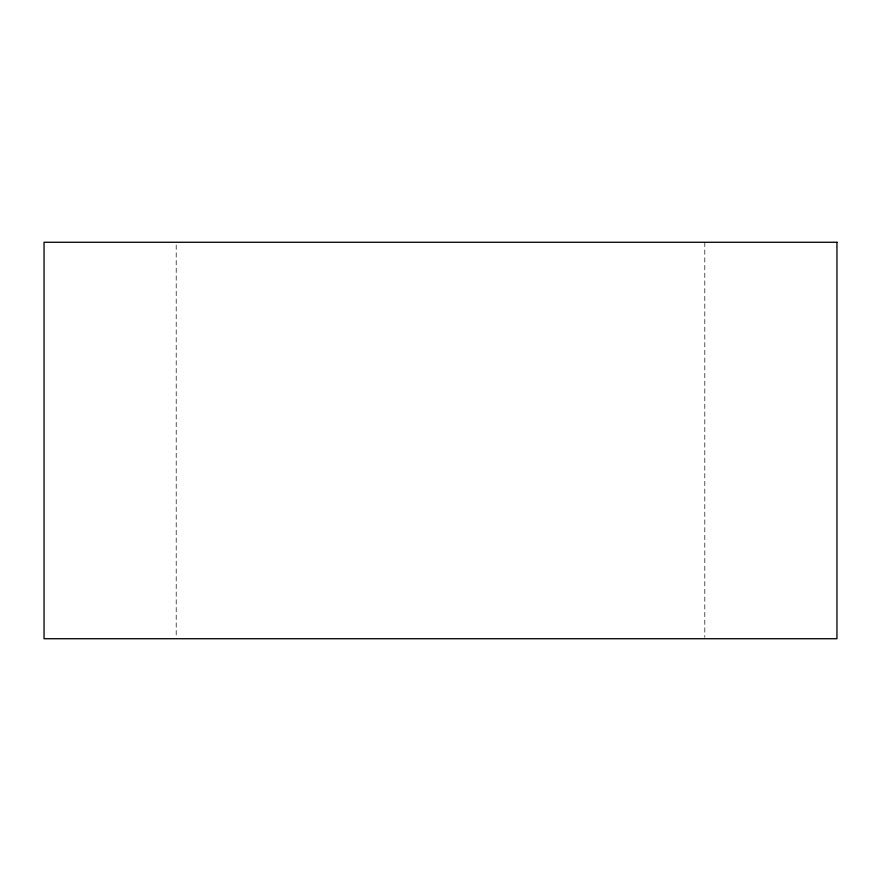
<?xml version="1.0" encoding="UTF-8"?>
<svg xmlns="http://www.w3.org/2000/svg" width="881" height="881" viewBox="0 0 881 881"><rect width="100%" height="100%" fill="white"/><g stroke="black" fill="none" stroke-linecap="round" stroke-linejoin="round"><path stroke-width="0.66" stroke-dasharray="4.41 3.3" d="M704.8 242.275L704.8 637.348M176.2 245.028L176.2 637.348"/><path stroke-width="1.32" d="M836.95 242.275L44.05 242.275L44.05 638.725L836.95 638.725L836.95 242.275"/></g></svg>
